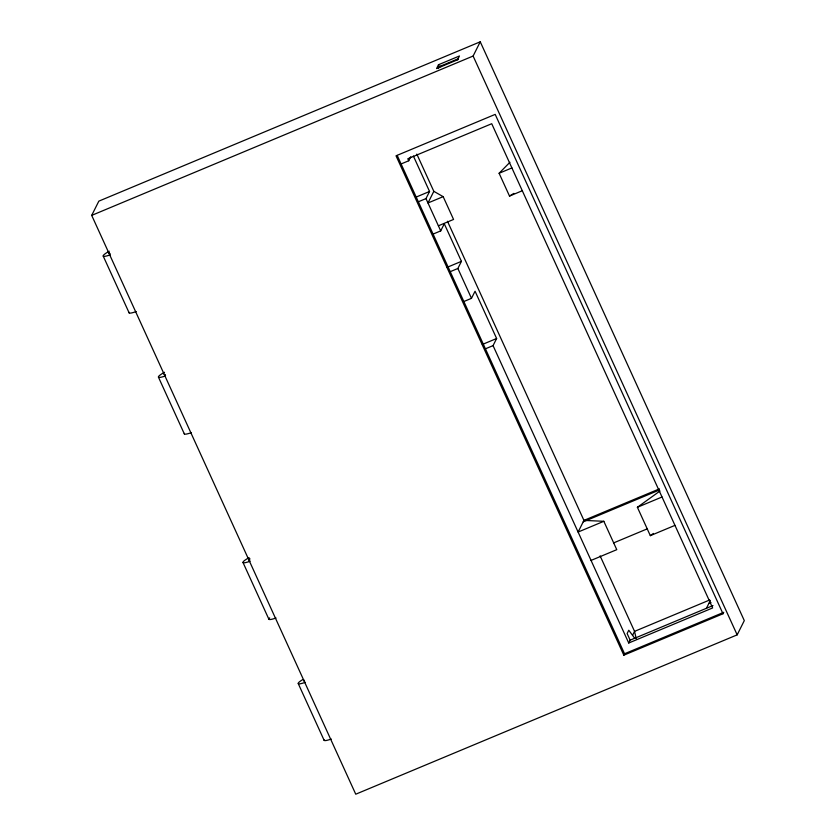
<?xml version="1.0" encoding="UTF-8"?>
<svg xmlns="http://www.w3.org/2000/svg" width="836" height="836" viewBox="0 0 836 836"><rect width="100%" height="100%" fill="white"/><g stroke="black" fill="none" stroke-linecap="round" stroke-linejoin="round"><path stroke-width="1.25" d="M91.699 215.385L98.836 201.142L480.251 41.8L744.301 620.615L737.164 634.858L355.749 794.2L91.699 215.385L473.113 56.043L480.251 41.8M457.543 59.784L459.445 55.991L438.472 64.748L436.57 68.552L457.929 59.628L458.41 58.677L439.339 66.64L438.388 68.542M440.771 66.796L441.241 65.845M401.102 163.95L408.731 160.763L410.769 156.698M418.355 201.779L425.984 198.592L429.547 191.475L413.371 156.008M416.83 154.106L433.821 191.339L427.99 202.981L443.164 196.648L453.561 219.45L438.388 225.793M433.09 234.08L440.718 230.893L444.282 223.776L461.43 261.354L457.867 268.481L450.238 271.669M463.855 301.524L471.483 298.337L475.057 291.221L496.626 338.507L493.062 345.623L485.434 348.811M493.062 345.623L628.724 643.009L630.145 640.157L712.972 605.557M632.549 635.35L634.555 631.368L709.649 599.997M623.834 655.184L624.544 653.762L723.715 612.339L723.004 613.76L623.834 655.184L396.024 155.809L495.194 114.386L723.004 613.76M706.43 608.294L710.339 600.488M522.301 190.733L509.511 196.073L499.113 173.271L509.918 162.278M674.955 525.374L650.324 535.657L637.387 507.285L660.012 490.993M650.324 535.657L653.418 533.441M509.511 196.073L513.837 193.398M416.443 196.951L429.547 191.475M499.113 173.271L511.904 167.931M447.124 267.332L461.43 261.354M482.32 344.484L496.626 338.507M659.458 488.851L583.936 520.4L578.104 532.051L603.832 521.298L616.769 549.67L591.042 560.423M583.225 521.831L659.332 490.032M637.387 507.285L662.018 496.992M613.666 542.888L647.158 528.895M708.834 603.487L711.018 602.578M628.724 643.009L712.638 607.95L491.725 123.718L407.811 158.767L408.731 160.763M603.832 521.298L583.936 520.4L447.469 221.268M433.821 191.339L443.164 196.648M634.649 638.182L628.777 630.25L627.125 633.542L630.145 640.157M473.113 56.043L737.164 634.858M438.472 64.748L439.339 66.64M600.102 555.856L634.555 631.368L636.196 638.61M425.984 198.592L440.718 230.893M457.867 268.481L471.483 298.337M397.215 155.454L624.544 653.762M103.256 256.171L129.152 312.915M158.485 377.235L184.369 433.978M243.057 562.607L268.941 619.351M298.274 683.66L324.169 740.414M136.226 311.556A12.644 2.038 -24.5 0 1 129.131 312.34M331.244 739.045A12.644 2.038 -24.5 0 1 324.149 739.839M276.026 617.982A12.644 2.038 -24.5 0 1 269.683 617.877M305.359 682.301A12.644 2.038 -24.5 0 1 302.622 679.678M304.388 681.089A6.322 1.024 -24.5 0 1 304.356 680.253M250.131 561.238A12.644 2.038 -24.5 0 1 242.962 562.45A12.644 2.038 -24.5 0 1 249.086 557.654M249.922 559.942A6.322 1.024 -24.5 0 1 249.88 558.605M191.454 432.609A12.644 2.038 -24.5 0 1 184.359 433.403M165.361 374.57A6.322 1.024 -24.5 0 1 164.19 374.267M110.342 254.802A12.644 2.038 -24.5 0 1 103.162 256.015A12.644 2.038 -24.5 0 1 109.286 251.218M110.133 253.517A6.322 1.024 -24.5 0 1 109.338 252.754M165.57 375.866A12.644 2.038 -24.5 0 1 158.391 377.078A12.644 2.038 -24.5 0 1 164.514 372.281"/></g></svg>
